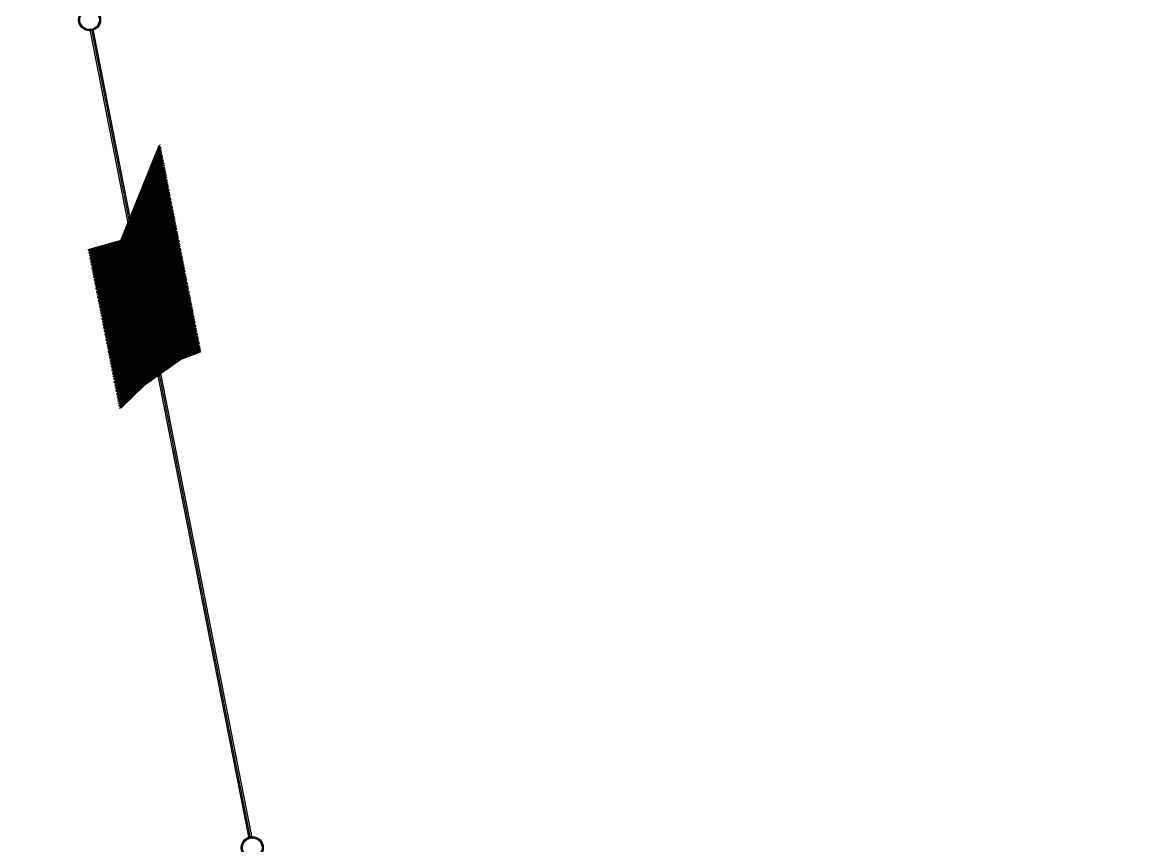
# Model space of a CAD drawing. Extents: x 2799052 to 2815686, y 1319509 to 1336143.
# Drawn here: x 2807598.7 to 2807827, y 1327527.4 to 1327694.9 of the extents above; entities that cross this region are included whole.
import ezdxf

# ---------------------------------------------------------------- set-up
doc = ezdxf.new("R2010")
doc.units = 0
doc.header["$LTSCALE"] = 0.5
doc.header["$MEASUREMENT"] = 0
doc.linetypes.add('HIDDEN', pattern=[0.375, 0.25, -0.125])
for name, color, linetype, lineweight in [('C-Demo-Saww-Cutt', 4, 'HIDDEN', 70), ('C-Road-Asph-Hach', 110, 'Continuous', 30), ('C-SSWR', 1, 'Continuous', 25), ('C-Sswr-Pipe', 125, 'Continuous', 25)]:
    doc.layers.add(name, color=color, linetype=linetype, lineweight=lineweight)
doc.layers.add('C-Road-Asph-Hach-Bdry', color=64, linetype='Continuous', lineweight=25, plot=False)

msp = doc.modelspace()

# ---------------------------------------------------------------- linework, layer by layer
at = {"layer": 'C-Demo-Saww-Cutt'}
for p, q in [((2807634.83, 1327627.82), (2807626.56, 1327669.88)), ((2807618.72, 1327616.43), (2807612.37, 1327648.76))]:
    msp.add_line(p, q, dxfattribs=at)
at = {"layer": 'C-Road-Asph-Hach', "linetype": 'Continuous'}
for p, q in [((2807625.14, 1327666.38), (2807626.9, 1327668.14)), ((2807625.2, 1327666.53), (2807626.89, 1327668.22)), ((2807625.27, 1327666.68), (2807626.87, 1327668.29)), ((2807625.33, 1327666.83), (2807626.86, 1327668.36)), ((2807625.39, 1327666.98), (2807626.84, 1327668.44)), ((2807625.45, 1327667.13), (2807626.83, 1327668.51)), ((2807625.51, 1327667.28), (2807626.82, 1327668.59)), ((2807625.57, 1327667.43), (2807626.8, 1327668.66)), ((2807625.63, 1327667.58), (2807626.79, 1327668.73)), ((2807625.69, 1327667.72), (2807626.77, 1327668.81)), ((2807625.75, 1327667.87), (2807626.76, 1327668.88)), ((2807625.81, 1327668.02), (2807626.74, 1327668.96)), ((2807625.87, 1327668.17), (2807626.73, 1327669.03)), ((2807625.93, 1327668.32), (2807626.71, 1327669.1)), ((2807625.99, 1327668.47), (2807626.7, 1327669.18)), ((2807626.05, 1327668.62), (2807626.69, 1327669.25)), ((2807626.11, 1327668.77), (2807626.67, 1327669.32)), ((2807626.17, 1327668.92), (2807626.66, 1327669.4)), ((2807626.23, 1327669.06), (2807626.64, 1327669.47)), ((2807626.29, 1327669.21), (2807626.63, 1327669.55)), ((2807626.35, 1327669.36), (2807626.61, 1327669.62)), ((2807626.41, 1327669.51), (2807626.6, 1327669.69)), ((2807626.47, 1327669.66), (2807626.58, 1327669.77)), ((2807626.54, 1327669.81), (2807626.57, 1327669.84)), ((2807626.54, 1327669.81), (2807626.54, 1327669.81)), ((2807623.27, 1327661.77), (2807627.35, 1327665.85)), ((2807623.33, 1327661.92), (2807627.34, 1327665.93)), ((2807623.39, 1327662.07), (2807627.32, 1327666)), ((2807623.45, 1327662.22), (2807627.31, 1327666.07)), ((2807623.51, 1327662.37), (2807627.29, 1327666.15)), ((2807623.57, 1327662.51), (2807627.28, 1327666.22)), ((2807623.63, 1327662.66), (2807627.27, 1327666.3)), ((2807623.69, 1327662.81), (2807627.25, 1327666.37)), ((2807623.75, 1327662.96), (2807627.24, 1327666.44)), ((2807623.81, 1327663.11), (2807627.22, 1327666.52)), ((2807623.87, 1327663.26), (2807627.21, 1327666.59)), ((2807623.93, 1327663.41), (2807627.19, 1327666.67)), ((2807624, 1327663.56), (2807627.18, 1327666.74)), ((2807624.06, 1327663.7), (2807627.16, 1327666.81)), ((2807624.12, 1327663.85), (2807627.15, 1327666.89)), ((2807624.18, 1327664), (2807627.14, 1327666.96)), ((2807624.24, 1327664.15), (2807627.12, 1327667.03)), ((2807624.3, 1327664.3), (2807627.11, 1327667.11)), ((2807624.36, 1327664.45), (2807627.09, 1327667.18)), ((2807624.42, 1327664.6), (2807627.08, 1327667.26)), ((2807624.48, 1327664.75), (2807627.06, 1327667.33)), ((2807624.54, 1327664.9), (2807627.05, 1327667.4)), ((2807624.6, 1327665.04), (2807627.03, 1327667.48)), ((2807624.66, 1327665.19), (2807627.02, 1327667.55)), ((2807624.72, 1327665.34), (2807627, 1327667.63)), ((2807624.78, 1327665.49), (2807626.99, 1327667.7)), ((2807624.84, 1327665.64), (2807626.98, 1327667.77)), ((2807624.9, 1327665.79), (2807626.96, 1327667.85)), ((2807624.96, 1327665.94), (2807626.95, 1327667.92)), ((2807625.02, 1327666.09), (2807626.93, 1327668)), ((2807625.08, 1327666.24), (2807626.92, 1327668.07)), ((2807621.39, 1327657.15), (2807627.8, 1327663.56)), ((2807621.46, 1327657.3), (2807627.79, 1327663.64)), ((2807621.52, 1327657.45), (2807627.77, 1327663.71)), ((2807621.58, 1327657.6), (2807627.76, 1327663.78)), ((2807621.64, 1327657.75), (2807627.74, 1327663.86)), ((2807621.7, 1327657.9), (2807627.73, 1327663.93)), ((2807621.76, 1327658.05), (2807627.72, 1327664.01)), ((2807621.82, 1327658.2), (2807627.7, 1327664.08)), ((2807621.88, 1327658.35), (2807627.69, 1327664.15)), ((2807621.94, 1327658.49), (2807627.67, 1327664.23)), ((2807622, 1327658.64), (2807627.66, 1327664.3)), ((2807622.06, 1327658.79), (2807627.64, 1327664.38)), ((2807622.12, 1327658.94), (2807627.63, 1327664.45)), ((2807622.18, 1327659.09), (2807627.61, 1327664.52)), ((2807622.24, 1327659.24), (2807627.6, 1327664.6)), ((2807622.3, 1327659.39), (2807627.59, 1327664.67)), ((2807622.36, 1327659.54), (2807627.57, 1327664.74)), ((2807622.42, 1327659.69), (2807627.56, 1327664.82)), ((2807622.48, 1327659.83), (2807627.54, 1327664.89)), ((2807622.54, 1327659.98), (2807627.53, 1327664.97)), ((2807622.6, 1327660.13), (2807627.51, 1327665.04)), ((2807622.66, 1327660.28), (2807627.5, 1327665.11)), ((2807622.73, 1327660.43), (2807627.48, 1327665.19)), ((2807622.79, 1327660.58), (2807627.47, 1327665.26)), ((2807622.85, 1327660.73), (2807627.45, 1327665.34)), ((2807622.91, 1327660.88), (2807627.44, 1327665.41)), ((2807622.97, 1327661.03), (2807627.43, 1327665.48)), ((2807623.03, 1327661.17), (2807627.41, 1327665.56)), ((2807623.09, 1327661.32), (2807627.4, 1327665.63)), ((2807623.15, 1327661.47), (2807627.38, 1327665.71)), ((2807623.21, 1327661.62), (2807627.37, 1327665.78)), ((2807619.52, 1327652.54), (2807628.25, 1327661.27)), ((2807619.58, 1327652.69), (2807628.24, 1327661.35)), ((2807619.64, 1327652.84), (2807628.22, 1327661.42)), ((2807619.7, 1327652.99), (2807628.21, 1327661.49)), ((2807619.76, 1327653.14), (2807628.19, 1327661.57)), ((2807619.82, 1327653.28), (2807628.18, 1327661.64)), ((2807619.88, 1327653.43), (2807628.17, 1327661.72)), ((2807619.94, 1327653.58), (2807628.15, 1327661.79)), ((2807620, 1327653.73), (2807628.14, 1327661.86)), ((2807620.06, 1327653.88), (2807628.12, 1327661.94)), ((2807620.12, 1327654.03), (2807628.11, 1327662.01)), ((2807620.19, 1327654.18), (2807628.09, 1327662.09)), ((2807620.25, 1327654.33), (2807628.08, 1327662.16)), ((2807620.31, 1327654.48), (2807628.06, 1327662.23)), ((2807620.37, 1327654.62), (2807628.05, 1327662.31)), ((2807620.43, 1327654.77), (2807628.04, 1327662.38)), ((2807620.49, 1327654.92), (2807628.02, 1327662.45)), ((2807620.55, 1327655.07), (2807628.01, 1327662.53)), ((2807620.61, 1327655.22), (2807627.99, 1327662.6)), ((2807620.67, 1327655.37), (2807627.98, 1327662.68)), ((2807620.73, 1327655.52), (2807627.96, 1327662.75)), ((2807620.79, 1327655.67), (2807627.95, 1327662.82)), ((2807620.85, 1327655.82), (2807627.93, 1327662.9)), ((2807620.91, 1327655.96), (2807627.92, 1327662.97)), ((2807620.97, 1327656.11), (2807627.9, 1327663.05)), ((2807621.03, 1327656.26), (2807627.89, 1327663.12)), ((2807621.09, 1327656.41), (2807627.88, 1327663.19)), ((2807621.15, 1327656.56), (2807627.86, 1327663.27)), ((2807621.21, 1327656.71), (2807627.85, 1327663.34)), ((2807621.27, 1327656.86), (2807627.83, 1327663.42)), ((2807621.33, 1327657.01), (2807627.82, 1327663.49)), ((2807613.12, 1327644.91), (2807628.46, 1327660.24)), ((2807613.14, 1327644.83), (2807628.47, 1327660.16)), ((2807613.15, 1327644.76), (2807628.49, 1327660.09)), ((2807613.17, 1327644.69), (2807628.5, 1327660.02)), ((2807613.18, 1327644.61), (2807628.51, 1327659.94)), ((2807613.2, 1327644.54), (2807628.53, 1327659.87)), ((2807613.21, 1327644.46), (2807628.54, 1327659.8)), ((2807613.23, 1327644.39), (2807628.56, 1327659.72)), ((2807613.24, 1327644.32), (2807628.57, 1327659.65)), ((2807613.26, 1327644.24), (2807628.59, 1327659.57)), ((2807613.27, 1327644.17), (2807628.6, 1327659.5)), ((2807613.28, 1327644.09), (2807628.62, 1327659.43)), ((2807613.3, 1327644.02), (2807628.63, 1327659.35)), ((2807613.31, 1327643.95), (2807628.64, 1327659.28)), ((2807613.33, 1327643.87), (2807628.66, 1327659.2)), ((2807613.34, 1327643.8), (2807628.67, 1327659.13)), ((2807613.36, 1327643.73), (2807628.69, 1327659.06)), ((2807613.37, 1327643.65), (2807628.7, 1327658.98)), ((2807618.73, 1327650.6), (2807628.44, 1327660.31)), ((2807618.79, 1327650.75), (2807628.43, 1327660.39)), ((2807618.85, 1327650.9), (2807628.41, 1327660.46)), ((2807618.92, 1327651.05), (2807628.4, 1327660.53)), ((2807618.98, 1327651.2), (2807628.38, 1327660.61)), ((2807619.04, 1327651.35), (2807628.37, 1327660.68)), ((2807619.1, 1327651.5), (2807628.35, 1327660.76)), ((2807619.16, 1327651.65), (2807628.34, 1327660.83)), ((2807619.22, 1327651.8), (2807628.33, 1327660.9)), ((2807619.28, 1327651.94), (2807628.31, 1327660.98)), ((2807619.34, 1327652.09), (2807628.3, 1327661.05)), ((2807619.4, 1327652.24), (2807628.28, 1327661.13)), ((2807619.46, 1327652.39), (2807628.27, 1327661.2)), ((2807622.66, 1327660.28), (2807622.66, 1327660.28)), ((2807613.39, 1327643.58), (2807628.72, 1327658.91)), ((2807613.4, 1327643.5), (2807628.73, 1327658.84)), ((2807613.42, 1327643.43), (2807628.75, 1327658.76)), ((2807613.43, 1327643.36), (2807628.76, 1327658.69)), ((2807613.44, 1327643.28), (2807628.78, 1327658.61)), ((2807613.46, 1327643.21), (2807628.79, 1327658.54)), ((2807613.47, 1327643.13), (2807628.8, 1327658.47)), ((2807613.49, 1327643.06), (2807628.82, 1327658.39)), ((2807613.5, 1327642.99), (2807628.83, 1327658.32)), ((2807613.52, 1327642.91), (2807628.85, 1327658.24)), ((2807613.53, 1327642.84), (2807628.86, 1327658.17)), ((2807613.55, 1327642.77), (2807628.88, 1327658.1)), ((2807613.56, 1327642.69), (2807628.89, 1327658.02)), ((2807613.57, 1327642.62), (2807628.91, 1327657.95)), ((2807613.59, 1327642.54), (2807628.92, 1327657.87)), ((2807613.6, 1327642.47), (2807628.94, 1327657.8)), ((2807613.62, 1327642.4), (2807628.95, 1327657.73)), ((2807613.63, 1327642.32), (2807628.96, 1327657.65)), ((2807613.65, 1327642.25), (2807628.98, 1327657.58)), ((2807613.66, 1327642.17), (2807628.99, 1327657.51)), ((2807613.68, 1327642.1), (2807629.01, 1327657.43)), ((2807613.69, 1327642.03), (2807629.02, 1327657.36)), ((2807613.71, 1327641.95), (2807629.04, 1327657.28)), ((2807613.72, 1327641.88), (2807629.05, 1327657.21)), ((2807613.73, 1327641.8), (2807629.07, 1327657.14)), ((2807613.75, 1327641.73), (2807629.08, 1327657.06)), ((2807613.76, 1327641.66), (2807629.09, 1327656.99)), ((2807613.78, 1327641.58), (2807629.11, 1327656.91)), ((2807613.79, 1327641.51), (2807629.12, 1327656.84)), ((2807613.81, 1327641.44), (2807629.14, 1327656.77)), ((2807613.82, 1327641.36), (2807629.15, 1327656.69)), ((2807613.84, 1327641.29), (2807629.17, 1327656.62)), ((2807613.85, 1327641.21), (2807629.18, 1327656.55)), ((2807613.87, 1327641.14), (2807629.2, 1327656.47)), ((2807613.88, 1327641.07), (2807629.21, 1327656.4)), ((2807613.89, 1327640.99), (2807629.23, 1327656.32)), ((2807613.91, 1327640.92), (2807629.24, 1327656.25)), ((2807613.92, 1327640.84), (2807629.25, 1327656.18)), ((2807613.94, 1327640.77), (2807629.27, 1327656.1)), ((2807613.95, 1327640.7), (2807629.28, 1327656.03)), ((2807613.97, 1327640.62), (2807629.3, 1327655.95)), ((2807613.98, 1327640.55), (2807629.31, 1327655.88)), ((2807614, 1327640.48), (2807629.33, 1327655.81)), ((2807614.01, 1327640.4), (2807629.34, 1327655.73)), ((2807614.02, 1327640.33), (2807629.36, 1327655.66)), ((2807614.04, 1327640.25), (2807629.37, 1327655.58)), ((2807614.05, 1327640.18), (2807629.39, 1327655.51)), ((2807614.07, 1327640.11), (2807629.4, 1327655.44)), ((2807614.08, 1327640.03), (2807629.41, 1327655.36)), ((2807614.1, 1327639.96), (2807629.43, 1327655.29)), ((2807614.11, 1327639.88), (2807629.44, 1327655.22)), ((2807614.13, 1327639.81), (2807629.46, 1327655.14)), ((2807614.14, 1327639.74), (2807629.47, 1327655.07)), ((2807614.16, 1327639.66), (2807629.49, 1327654.99)), ((2807614.17, 1327639.59), (2807629.5, 1327654.92)), ((2807614.18, 1327639.51), (2807629.52, 1327654.85)), ((2807614.2, 1327639.44), (2807629.53, 1327654.77)), ((2807614.21, 1327639.37), (2807629.54, 1327654.7)), ((2807614.23, 1327639.29), (2807629.56, 1327654.62)), ((2807614.24, 1327639.22), (2807629.57, 1327654.55)), ((2807614.26, 1327639.15), (2807629.59, 1327654.48)), ((2807614.27, 1327639.07), (2807629.6, 1327654.4)), ((2807614.29, 1327639), (2807629.62, 1327654.33)), ((2807614.3, 1327638.92), (2807629.63, 1327654.26)), ((2807614.32, 1327638.85), (2807629.65, 1327654.18)), ((2807614.33, 1327638.78), (2807629.66, 1327654.11)), ((2807614.34, 1327638.7), (2807629.68, 1327654.03)), ((2807614.36, 1327638.63), (2807629.69, 1327653.96)), ((2807614.37, 1327638.55), (2807629.7, 1327653.89)), ((2807614.39, 1327638.48), (2807629.72, 1327653.81)), ((2807614.4, 1327638.41), (2807629.73, 1327653.74)), ((2807614.42, 1327638.33), (2807629.75, 1327653.66)), ((2807614.43, 1327638.26), (2807629.76, 1327653.59)), ((2807614.45, 1327638.19), (2807629.78, 1327653.52)), ((2807614.46, 1327638.11), (2807629.79, 1327653.44)), ((2807614.47, 1327638.04), (2807629.81, 1327653.37)), ((2807614.49, 1327637.96), (2807629.82, 1327653.29)), ((2807614.5, 1327637.89), (2807629.84, 1327653.22)), ((2807614.52, 1327637.82), (2807629.85, 1327653.15)), ((2807614.53, 1327637.74), (2807629.86, 1327653.07)), ((2807614.55, 1327637.67), (2807629.88, 1327653)), ((2807614.56, 1327637.59), (2807629.89, 1327652.93)), ((2807614.58, 1327637.52), (2807629.91, 1327652.85)), ((2807614.59, 1327637.45), (2807629.92, 1327652.78)), ((2807614.61, 1327637.37), (2807629.94, 1327652.7)), ((2807614.62, 1327637.3), (2807629.95, 1327652.63)), ((2807614.63, 1327637.22), (2807629.97, 1327652.56)), ((2807614.65, 1327637.15), (2807629.98, 1327652.48)), ((2807614.66, 1327637.08), (2807630, 1327652.41)), ((2807614.68, 1327637), (2807630.01, 1327652.33)), ((2807614.69, 1327636.93), (2807630.02, 1327652.26)), ((2807614.71, 1327636.86), (2807630.04, 1327652.19)), ((2807612.82, 1327646.46), (2807616.22, 1327649.86)), ((2807612.83, 1327646.38), (2807616.34, 1327649.9)), ((2807612.85, 1327646.31), (2807616.47, 1327649.93)), ((2807612.86, 1327646.24), (2807616.59, 1327649.97)), ((2807612.88, 1327646.16), (2807616.72, 1327650)), ((2807612.89, 1327646.09), (2807616.84, 1327650.04)), ((2807612.91, 1327646.02), (2807616.96, 1327650.07)), ((2807612.92, 1327645.94), (2807617.09, 1327650.11)), ((2807612.94, 1327645.87), (2807617.21, 1327650.14)), ((2807612.95, 1327645.79), (2807617.33, 1327650.18)), ((2807612.97, 1327645.72), (2807617.46, 1327650.21)), ((2807612.98, 1327645.65), (2807617.58, 1327650.25)), ((2807612.99, 1327645.57), (2807617.7, 1327650.28)), ((2807613.01, 1327645.5), (2807617.83, 1327650.32)), ((2807613.02, 1327645.42), (2807617.95, 1327650.35)), ((2807613.04, 1327645.35), (2807618.08, 1327650.39)), ((2807613.05, 1327645.28), (2807618.2, 1327650.42)), ((2807613.07, 1327645.2), (2807618.32, 1327650.46)), ((2807613.08, 1327645.13), (2807618.45, 1327650.49)), ((2807613.1, 1327645.06), (2807618.57, 1327650.53)), ((2807613.11, 1327644.98), (2807618.69, 1327650.56)), ((2807614.72, 1327636.78), (2807630.05, 1327652.11)), ((2807614.74, 1327636.71), (2807630.07, 1327652.04)), ((2807614.75, 1327636.63), (2807630.08, 1327651.97)), ((2807614.77, 1327636.56), (2807630.1, 1327651.89)), ((2807614.78, 1327636.49), (2807630.11, 1327651.82)), ((2807614.79, 1327636.41), (2807630.13, 1327651.74)), ((2807614.81, 1327636.34), (2807630.14, 1327651.67)), ((2807614.82, 1327636.26), (2807630.15, 1327651.6)), ((2807614.84, 1327636.19), (2807630.17, 1327651.52)), ((2807614.85, 1327636.12), (2807630.18, 1327651.45)), ((2807614.87, 1327636.04), (2807630.2, 1327651.37)), ((2807614.88, 1327635.97), (2807630.21, 1327651.3)), ((2807614.9, 1327635.9), (2807630.23, 1327651.23)), ((2807614.91, 1327635.82), (2807630.24, 1327651.15)), ((2807614.92, 1327635.75), (2807630.26, 1327651.08)), ((2807614.94, 1327635.67), (2807630.27, 1327651)), ((2807614.95, 1327635.6), (2807630.29, 1327650.93)), ((2807614.97, 1327635.53), (2807630.3, 1327650.86)), ((2807614.98, 1327635.45), (2807630.31, 1327650.78)), ((2807615, 1327635.38), (2807630.33, 1327650.71)), ((2807615.01, 1327635.3), (2807630.34, 1327650.64)), ((2807615.03, 1327635.23), (2807630.36, 1327650.56)), ((2807615.04, 1327635.16), (2807630.37, 1327650.49)), ((2807615.06, 1327635.08), (2807630.39, 1327650.41)), ((2807615.07, 1327635.01), (2807630.4, 1327650.34)), ((2807615.08, 1327634.93), (2807630.42, 1327650.27)), ((2807615.1, 1327634.86), (2807630.43, 1327650.19)), ((2807615.11, 1327634.79), (2807630.45, 1327650.12)), ((2807615.13, 1327634.71), (2807630.46, 1327650.04)), ((2807615.14, 1327634.64), (2807630.47, 1327649.97)), ((2807615.16, 1327634.57), (2807630.49, 1327649.9)), ((2807612.37, 1327648.75), (2807612.39, 1327648.77)), ((2807612.38, 1327648.67), (2807612.51, 1327648.8)), ((2807612.4, 1327648.6), (2807612.64, 1327648.84)), ((2807612.41, 1327648.53), (2807612.76, 1327648.87)), ((2807612.43, 1327648.45), (2807612.88, 1327648.91)), ((2807612.44, 1327648.38), (2807613.01, 1327648.94)), ((2807612.46, 1327648.31), (2807613.13, 1327648.98)), ((2807612.47, 1327648.23), (2807613.25, 1327649.01)), ((2807612.49, 1327648.16), (2807613.38, 1327649.05)), ((2807612.5, 1327648.08), (2807613.5, 1327649.08)), ((2807612.52, 1327648.01), (2807613.63, 1327649.12)), ((2807612.53, 1327647.94), (2807613.75, 1327649.16)), ((2807612.54, 1327647.86), (2807613.87, 1327649.19)), ((2807612.56, 1327647.79), (2807614, 1327649.23)), ((2807612.57, 1327647.71), (2807614.12, 1327649.26)), ((2807612.59, 1327647.64), (2807614.24, 1327649.3)), ((2807612.6, 1327647.57), (2807614.37, 1327649.33)), ((2807612.62, 1327647.49), (2807614.49, 1327649.37)), ((2807612.63, 1327647.42), (2807614.61, 1327649.4)), ((2807612.65, 1327647.35), (2807614.74, 1327649.44)), ((2807612.66, 1327647.27), (2807614.86, 1327649.47)), ((2807612.67, 1327647.2), (2807614.99, 1327649.51)), ((2807612.69, 1327647.12), (2807615.11, 1327649.54)), ((2807612.7, 1327647.05), (2807615.23, 1327649.58)), ((2807612.72, 1327646.98), (2807615.36, 1327649.61)), ((2807612.73, 1327646.9), (2807615.48, 1327649.65)), ((2807612.75, 1327646.83), (2807615.6, 1327649.68)), ((2807612.76, 1327646.75), (2807615.73, 1327649.72)), ((2807612.78, 1327646.68), (2807615.85, 1327649.75)), ((2807612.79, 1327646.61), (2807615.97, 1327649.79)), ((2807612.81, 1327646.53), (2807616.1, 1327649.82)), ((2807615.17, 1327634.49), (2807630.5, 1327649.82)), ((2807615.19, 1327634.42), (2807630.52, 1327649.75)), ((2807615.2, 1327634.34), (2807630.53, 1327649.68)), ((2807615.22, 1327634.27), (2807630.55, 1327649.6)), ((2807615.23, 1327634.2), (2807630.56, 1327649.53)), ((2807615.24, 1327634.12), (2807630.58, 1327649.45)), ((2807615.26, 1327634.05), (2807630.59, 1327649.38)), ((2807615.27, 1327633.97), (2807630.6, 1327649.31)), ((2807615.29, 1327633.9), (2807630.62, 1327649.23)), ((2807615.3, 1327633.83), (2807630.63, 1327649.16)), ((2807615.32, 1327633.75), (2807630.65, 1327649.08)), ((2807615.33, 1327633.68), (2807630.66, 1327649.01)), ((2807615.35, 1327633.61), (2807630.68, 1327648.94)), ((2807615.36, 1327633.53), (2807630.69, 1327648.86)), ((2807615.37, 1327633.46), (2807630.71, 1327648.79)), ((2807615.39, 1327633.38), (2807630.72, 1327648.71)), ((2807615.4, 1327633.31), (2807630.74, 1327648.64)), ((2807615.42, 1327633.24), (2807630.75, 1327648.57)), ((2807615.43, 1327633.16), (2807630.76, 1327648.49)), ((2807615.45, 1327633.09), (2807630.78, 1327648.42)), ((2807615.46, 1327633.01), (2807630.79, 1327648.35)), ((2807615.48, 1327632.94), (2807630.81, 1327648.27)), ((2807615.49, 1327632.87), (2807630.82, 1327648.2)), ((2807615.51, 1327632.79), (2807630.84, 1327648.12)), ((2807615.52, 1327632.72), (2807630.85, 1327648.05)), ((2807615.53, 1327632.64), (2807630.87, 1327647.98)), ((2807615.55, 1327632.57), (2807630.88, 1327647.9)), ((2807615.56, 1327632.5), (2807630.9, 1327647.83)), ((2807615.58, 1327632.42), (2807630.91, 1327647.75)), ((2807615.59, 1327632.35), (2807630.92, 1327647.68)), ((2807615.61, 1327632.28), (2807630.94, 1327647.61)), ((2807615.62, 1327632.2), (2807630.95, 1327647.53)), ((2807615.64, 1327632.13), (2807630.97, 1327647.46)), ((2807615.65, 1327632.05), (2807630.98, 1327647.39)), ((2807615.67, 1327631.98), (2807631, 1327647.31)), ((2807615.68, 1327631.91), (2807631.01, 1327647.24)), ((2807615.69, 1327631.83), (2807631.03, 1327647.16)), ((2807615.71, 1327631.76), (2807631.04, 1327647.09)), ((2807615.72, 1327631.68), (2807631.05, 1327647.02)), ((2807615.74, 1327631.61), (2807631.07, 1327646.94)), ((2807615.75, 1327631.54), (2807631.08, 1327646.87)), ((2807615.77, 1327631.46), (2807631.1, 1327646.79)), ((2807615.78, 1327631.39), (2807631.11, 1327646.72)), ((2807615.8, 1327631.32), (2807631.13, 1327646.65)), ((2807615.81, 1327631.24), (2807631.14, 1327646.57)), ((2807615.82, 1327631.17), (2807631.16, 1327646.5)), ((2807615.84, 1327631.09), (2807631.17, 1327646.42)), ((2807615.85, 1327631.02), (2807631.19, 1327646.35)), ((2807615.87, 1327630.95), (2807631.2, 1327646.28)), ((2807615.88, 1327630.87), (2807631.21, 1327646.2)), ((2807615.9, 1327630.8), (2807631.23, 1327646.13)), ((2807615.91, 1327630.72), (2807631.24, 1327646.06)), ((2807615.93, 1327630.65), (2807631.26, 1327645.98)), ((2807615.94, 1327630.58), (2807631.27, 1327645.91)), ((2807615.96, 1327630.5), (2807631.29, 1327645.83)), ((2807615.97, 1327630.43), (2807631.3, 1327645.76)), ((2807615.98, 1327630.35), (2807631.32, 1327645.69)), ((2807616, 1327630.28), (2807631.33, 1327645.61)), ((2807616.01, 1327630.21), (2807631.35, 1327645.54)), ((2807616.03, 1327630.13), (2807631.36, 1327645.46)), ((2807616.04, 1327630.06), (2807631.37, 1327645.39)), ((2807616.06, 1327629.99), (2807631.39, 1327645.32)), ((2807613.1, 1327645.06), (2807613.1, 1327645.06)), ((2807613.27, 1327644.17), (2807613.27, 1327644.17)), ((2807616.07, 1327629.91), (2807631.4, 1327645.24)), ((2807616.09, 1327629.84), (2807631.42, 1327645.17)), ((2807616.1, 1327629.76), (2807631.43, 1327645.1)), ((2807616.12, 1327629.69), (2807631.45, 1327645.02)), ((2807616.13, 1327629.62), (2807631.46, 1327644.95)), ((2807616.14, 1327629.54), (2807631.48, 1327644.87)), ((2807616.16, 1327629.47), (2807631.49, 1327644.8)), ((2807616.17, 1327629.39), (2807631.5, 1327644.73)), ((2807616.19, 1327629.32), (2807631.52, 1327644.65)), ((2807616.2, 1327629.25), (2807631.53, 1327644.58)), ((2807616.22, 1327629.17), (2807631.55, 1327644.5)), ((2807616.23, 1327629.1), (2807631.56, 1327644.43)), ((2807616.25, 1327629.02), (2807631.58, 1327644.36)), ((2807616.26, 1327628.95), (2807631.59, 1327644.28)), ((2807616.27, 1327628.88), (2807631.61, 1327644.21)), ((2807616.29, 1327628.8), (2807631.62, 1327644.13)), ((2807616.3, 1327628.73), (2807631.64, 1327644.06)), ((2807616.32, 1327628.66), (2807631.65, 1327643.99)), ((2807616.33, 1327628.58), (2807631.66, 1327643.91)), ((2807616.35, 1327628.51), (2807631.68, 1327643.84)), ((2807616.36, 1327628.43), (2807631.69, 1327643.77)), ((2807616.38, 1327628.36), (2807631.71, 1327643.69)), ((2807616.39, 1327628.29), (2807631.72, 1327643.62)), ((2807616.41, 1327628.21), (2807631.74, 1327643.54)), ((2807616.42, 1327628.14), (2807631.75, 1327643.47)), ((2807616.43, 1327628.06), (2807631.77, 1327643.4)), ((2807616.45, 1327627.99), (2807631.78, 1327643.32)), ((2807616.46, 1327627.92), (2807631.8, 1327643.25)), ((2807616.48, 1327627.84), (2807631.81, 1327643.17)), ((2807616.49, 1327627.77), (2807631.82, 1327643.1)), ((2807616.51, 1327627.7), (2807631.84, 1327643.03)), ((2807616.52, 1327627.62), (2807631.85, 1327642.95)), ((2807616.54, 1327627.55), (2807631.87, 1327642.88)), ((2807616.55, 1327627.47), (2807631.88, 1327642.81)), ((2807616.57, 1327627.4), (2807631.9, 1327642.73)), ((2807616.58, 1327627.33), (2807631.91, 1327642.66)), ((2807616.59, 1327627.25), (2807631.93, 1327642.58)), ((2807616.61, 1327627.18), (2807631.94, 1327642.51)), ((2807616.62, 1327627.1), (2807631.95, 1327642.44)), ((2807616.64, 1327627.03), (2807631.97, 1327642.36)), ((2807616.65, 1327626.96), (2807631.98, 1327642.29)), ((2807616.67, 1327626.88), (2807632, 1327642.21)), ((2807616.68, 1327626.81), (2807632.01, 1327642.14)), ((2807616.7, 1327626.73), (2807632.03, 1327642.07)), ((2807616.71, 1327626.66), (2807632.04, 1327641.99)), ((2807616.72, 1327626.59), (2807632.06, 1327641.92)), ((2807616.74, 1327626.51), (2807632.07, 1327641.84)), ((2807616.75, 1327626.44), (2807632.09, 1327641.77)), ((2807616.77, 1327626.37), (2807632.1, 1327641.7)), ((2807616.78, 1327626.29), (2807632.11, 1327641.62)), ((2807616.8, 1327626.22), (2807632.13, 1327641.55)), ((2807616.81, 1327626.14), (2807632.14, 1327641.48)), ((2807616.83, 1327626.07), (2807632.16, 1327641.4)), ((2807616.84, 1327626), (2807632.17, 1327641.33)), ((2807616.86, 1327625.92), (2807632.19, 1327641.25)), ((2807616.87, 1327625.85), (2807632.2, 1327641.18)), ((2807616.88, 1327625.77), (2807632.22, 1327641.11)), ((2807616.9, 1327625.7), (2807632.23, 1327641.03)), ((2807616.91, 1327625.63), (2807632.25, 1327640.96)), ((2807616.93, 1327625.55), (2807632.26, 1327640.88)), ((2807616.94, 1327625.48), (2807632.27, 1327640.81)), ((2807616.96, 1327625.41), (2807632.29, 1327640.74)), ((2807614.2, 1327639.44), (2807614.2, 1327639.44)), ((2807616.97, 1327625.33), (2807632.3, 1327640.66)), ((2807616.99, 1327625.26), (2807632.32, 1327640.59)), ((2807617, 1327625.18), (2807632.33, 1327640.52)), ((2807617.02, 1327625.11), (2807632.35, 1327640.44)), ((2807617.03, 1327625.04), (2807632.36, 1327640.37)), ((2807617.04, 1327624.96), (2807632.38, 1327640.29)), ((2807617.06, 1327624.89), (2807632.39, 1327640.22)), ((2807617.07, 1327624.81), (2807632.4, 1327640.15)), ((2807617.09, 1327624.74), (2807632.42, 1327640.07)), ((2807617.1, 1327624.67), (2807632.43, 1327640)), ((2807617.12, 1327624.59), (2807632.45, 1327639.92)), ((2807617.13, 1327624.52), (2807632.46, 1327639.85)), ((2807617.15, 1327624.44), (2807632.48, 1327639.78)), ((2807617.16, 1327624.37), (2807632.49, 1327639.7)), ((2807617.18, 1327624.3), (2807632.51, 1327639.63)), ((2807617.19, 1327624.22), (2807632.52, 1327639.55)), ((2807617.2, 1327624.15), (2807632.54, 1327639.48)), ((2807617.22, 1327624.08), (2807632.55, 1327639.41)), ((2807617.23, 1327624), (2807632.56, 1327639.33)), ((2807617.25, 1327623.93), (2807632.58, 1327639.26)), ((2807617.26, 1327623.85), (2807632.59, 1327639.19)), ((2807617.28, 1327623.78), (2807632.61, 1327639.11)), ((2807617.29, 1327623.71), (2807632.62, 1327639.04)), ((2807617.31, 1327623.63), (2807632.64, 1327638.96)), ((2807617.32, 1327623.56), (2807632.65, 1327638.89)), ((2807617.33, 1327623.48), (2807632.67, 1327638.82)), ((2807617.35, 1327623.41), (2807632.68, 1327638.74)), ((2807617.36, 1327623.34), (2807632.7, 1327638.67)), ((2807617.38, 1327623.26), (2807632.71, 1327638.59)), ((2807617.39, 1327623.19), (2807632.72, 1327638.52)), ((2807617.41, 1327623.12), (2807632.74, 1327638.45)), ((2807617.42, 1327623.04), (2807632.75, 1327638.37)), ((2807617.44, 1327622.97), (2807632.77, 1327638.3)), ((2807617.45, 1327622.89), (2807632.78, 1327638.23)), ((2807617.47, 1327622.82), (2807632.8, 1327638.15)), ((2807617.48, 1327622.75), (2807632.81, 1327638.08)), ((2807617.49, 1327622.67), (2807632.83, 1327638)), ((2807617.51, 1327622.6), (2807632.84, 1327637.93)), ((2807617.52, 1327622.52), (2807632.85, 1327637.86)), ((2807617.54, 1327622.45), (2807632.87, 1327637.78)), ((2807617.55, 1327622.38), (2807632.88, 1327637.71)), ((2807617.57, 1327622.3), (2807632.9, 1327637.63)), ((2807617.58, 1327622.23), (2807632.91, 1327637.56)), ((2807617.6, 1327622.15), (2807632.93, 1327637.49)), ((2807617.61, 1327622.08), (2807632.94, 1327637.41)), ((2807617.63, 1327622.01), (2807632.96, 1327637.34)), ((2807617.64, 1327621.93), (2807632.97, 1327637.26)), ((2807617.65, 1327621.86), (2807632.99, 1327637.19)), ((2807617.67, 1327621.79), (2807633, 1327637.12)), ((2807617.68, 1327621.71), (2807633.01, 1327637.04)), ((2807617.7, 1327621.64), (2807633.03, 1327636.97)), ((2807617.71, 1327621.56), (2807633.04, 1327636.9)), ((2807617.73, 1327621.49), (2807633.06, 1327636.82)), ((2807617.74, 1327621.42), (2807633.07, 1327636.75)), ((2807617.76, 1327621.34), (2807633.09, 1327636.67)), ((2807617.77, 1327621.27), (2807633.1, 1327636.6)), ((2807617.78, 1327621.19), (2807633.12, 1327636.53)), ((2807617.8, 1327621.12), (2807633.13, 1327636.45)), ((2807617.81, 1327621.05), (2807633.15, 1327636.38)), ((2807617.83, 1327620.97), (2807633.16, 1327636.3)), ((2807617.84, 1327620.9), (2807633.17, 1327636.23)), ((2807617.86, 1327620.83), (2807633.19, 1327636.16)), ((2807615.13, 1327634.71), (2807615.13, 1327634.71)), ((2807617.87, 1327620.75), (2807633.2, 1327636.08)), ((2807617.89, 1327620.68), (2807633.22, 1327636.01)), ((2807617.9, 1327620.6), (2807633.23, 1327635.94)), ((2807617.92, 1327620.53), (2807633.25, 1327635.86)), ((2807617.93, 1327620.46), (2807633.26, 1327635.79)), ((2807617.94, 1327620.38), (2807633.28, 1327635.71)), ((2807617.96, 1327620.31), (2807633.29, 1327635.64)), ((2807617.97, 1327620.23), (2807633.3, 1327635.57)), ((2807617.99, 1327620.16), (2807633.32, 1327635.49)), ((2807618, 1327620.09), (2807633.33, 1327635.42)), ((2807618.02, 1327620.01), (2807633.35, 1327635.34)), ((2807618.03, 1327619.94), (2807633.36, 1327635.27)), ((2807618.05, 1327619.86), (2807633.38, 1327635.2)), ((2807618.06, 1327619.79), (2807633.39, 1327635.12)), ((2807618.08, 1327619.72), (2807633.41, 1327635.05)), ((2807618.09, 1327619.64), (2807633.42, 1327634.97)), ((2807618.1, 1327619.57), (2807633.44, 1327634.9)), ((2807618.12, 1327619.5), (2807633.45, 1327634.83)), ((2807618.13, 1327619.42), (2807633.46, 1327634.75)), ((2807618.15, 1327619.35), (2807633.48, 1327634.68)), ((2807618.16, 1327619.27), (2807633.49, 1327634.61)), ((2807618.18, 1327619.2), (2807633.51, 1327634.53)), ((2807618.19, 1327619.13), (2807633.52, 1327634.46)), ((2807618.21, 1327619.05), (2807633.54, 1327634.38)), ((2807618.22, 1327618.98), (2807633.55, 1327634.31)), ((2807618.23, 1327618.9), (2807633.57, 1327634.24)), ((2807618.25, 1327618.83), (2807633.58, 1327634.16)), ((2807618.26, 1327618.76), (2807633.6, 1327634.09)), ((2807618.28, 1327618.68), (2807633.61, 1327634.01)), ((2807618.29, 1327618.61), (2807633.62, 1327633.94)), ((2807618.31, 1327618.54), (2807633.64, 1327633.87)), ((2807618.32, 1327618.46), (2807633.65, 1327633.79)), ((2807618.34, 1327618.39), (2807633.67, 1327633.72)), ((2807618.35, 1327618.31), (2807633.68, 1327633.65)), ((2807618.37, 1327618.24), (2807633.7, 1327633.57)), ((2807618.38, 1327618.17), (2807633.71, 1327633.5)), ((2807618.39, 1327618.09), (2807633.73, 1327633.42)), ((2807618.41, 1327618.02), (2807633.74, 1327633.35)), ((2807618.42, 1327617.94), (2807633.75, 1327633.28)), ((2807618.44, 1327617.87), (2807633.77, 1327633.2)), ((2807618.45, 1327617.8), (2807633.78, 1327633.13)), ((2807618.47, 1327617.72), (2807633.8, 1327633.05)), ((2807618.48, 1327617.65), (2807633.81, 1327632.98)), ((2807618.5, 1327617.57), (2807633.83, 1327632.91)), ((2807618.51, 1327617.5), (2807633.84, 1327632.83)), ((2807618.53, 1327617.43), (2807633.86, 1327632.76)), ((2807618.54, 1327617.35), (2807633.87, 1327632.68)), ((2807618.55, 1327617.28), (2807633.89, 1327632.61)), ((2807618.57, 1327617.21), (2807633.9, 1327632.54)), ((2807618.58, 1327617.13), (2807633.91, 1327632.46)), ((2807618.6, 1327617.06), (2807633.93, 1327632.39)), ((2807618.61, 1327616.98), (2807633.94, 1327632.32)), ((2807618.63, 1327616.91), (2807633.96, 1327632.24)), ((2807618.64, 1327616.84), (2807633.97, 1327632.17)), ((2807618.66, 1327616.76), (2807633.99, 1327632.09)), ((2807618.67, 1327616.69), (2807634, 1327632.02)), ((2807618.68, 1327616.61), (2807634.02, 1327631.95)), ((2807618.7, 1327616.54), (2807634.03, 1327631.87)), ((2807618.71, 1327616.47), (2807634.05, 1327631.8)), ((2807620.12, 1327617.79), (2807634.06, 1327631.72)), ((2807622.72, 1327620.3), (2807634.07, 1327631.65)), ((2807623.68, 1327621.17), (2807634.09, 1327631.58)), ((2807616.06, 1327629.99), (2807616.06, 1327629.99)), ((2807623.98, 1327621.38), (2807634.1, 1327631.5)), ((2807624.28, 1327621.6), (2807634.12, 1327631.43)), ((2807624.59, 1327621.81), (2807634.13, 1327631.36)), ((2807624.89, 1327622.02), (2807634.15, 1327631.28)), ((2807625.19, 1327622.24), (2807634.16, 1327631.21)), ((2807625.5, 1327622.45), (2807634.18, 1327631.13)), ((2807625.8, 1327622.67), (2807634.19, 1327631.06)), ((2807626.1, 1327622.88), (2807634.2, 1327630.99)), ((2807626.4, 1327623.1), (2807634.22, 1327630.91)), ((2807626.71, 1327623.31), (2807634.23, 1327630.84)), ((2807627.01, 1327623.53), (2807634.25, 1327630.76)), ((2807627.31, 1327623.74), (2807634.26, 1327630.69)), ((2807627.62, 1327623.96), (2807634.28, 1327630.62)), ((2807627.92, 1327624.17), (2807634.29, 1327630.54)), ((2807628.22, 1327624.38), (2807634.31, 1327630.47)), ((2807628.53, 1327624.6), (2807634.32, 1327630.39)), ((2807628.83, 1327624.81), (2807634.34, 1327630.32)), ((2807629.13, 1327625.03), (2807634.35, 1327630.25)), ((2807629.43, 1327625.24), (2807634.36, 1327630.17)), ((2807629.74, 1327625.46), (2807634.38, 1327630.1)), ((2807630.04, 1327625.67), (2807634.39, 1327630.03)), ((2807630.34, 1327625.89), (2807634.41, 1327629.95)), ((2807630.65, 1327626.1), (2807634.42, 1327629.88)), ((2807630.95, 1327626.31), (2807634.44, 1327629.8)), ((2807631.11, 1327626.39), (2807634.45, 1327629.73)), ((2807631.25, 1327626.44), (2807634.47, 1327629.66)), ((2807631.4, 1327626.5), (2807634.48, 1327629.58)), ((2807631.54, 1327626.55), (2807634.5, 1327629.51)), ((2807631.68, 1327626.61), (2807634.51, 1327629.43)), ((2807631.83, 1327626.66), (2807634.52, 1327629.36)), ((2807631.97, 1327626.72), (2807634.54, 1327629.29)), ((2807632.11, 1327626.77), (2807634.55, 1327629.21)), ((2807632.26, 1327626.83), (2807634.57, 1327629.14)), ((2807632.4, 1327626.88), (2807634.58, 1327629.07)), ((2807632.55, 1327626.94), (2807634.6, 1327628.99)), ((2807632.69, 1327627), (2807634.61, 1327628.92)), ((2807632.83, 1327627.05), (2807634.63, 1327628.84)), ((2807632.98, 1327627.11), (2807634.64, 1327628.77)), ((2807633.12, 1327627.16), (2807634.65, 1327628.7)), ((2807633.26, 1327627.22), (2807634.67, 1327628.62)), ((2807633.41, 1327627.27), (2807634.68, 1327628.55)), ((2807633.55, 1327627.33), (2807634.7, 1327628.47)), ((2807633.7, 1327627.38), (2807634.71, 1327628.4)), ((2807633.84, 1327627.44), (2807634.73, 1327628.33)), ((2807633.98, 1327627.49), (2807634.74, 1327628.25)), ((2807634.13, 1327627.55), (2807634.76, 1327628.18)), ((2807634.27, 1327627.6), (2807634.77, 1327628.1)), ((2807634.41, 1327627.66), (2807634.79, 1327628.03)), ((2807634.56, 1327627.72), (2807634.8, 1327627.96)), ((2807634.7, 1327627.77), (2807634.81, 1327627.88)), ((2807634.7, 1327627.77), (2807634.7, 1327627.77)), ((2807616.99, 1327625.26), (2807616.99, 1327625.26)), ((2807625.5, 1327622.45), (2807625.5, 1327622.45)), ((2807617.92, 1327620.53), (2807617.92, 1327620.53))]:
    msp.add_line(p, q, dxfattribs=at)
at = {"layer": 'C-Road-Asph-Hach-Bdry'}
for p, q in [((2807618.72, 1327650.57), (2807626.56, 1327669.88)), ((2807626.56, 1327669.88), (2807634.83, 1327627.82)), ((2807612.37, 1327648.76), (2807618.72, 1327650.57)), ((2807618.72, 1327616.43), (2807612.37, 1327648.76)), ((2807634.83, 1327627.82), (2807630.98, 1327626.34)), ((2807630.98, 1327626.34), (2807623.46, 1327621.01)), ((2807623.46, 1327621.01), (2807618.72, 1327616.43))]:
    msp.add_line(p, q, dxfattribs=at)
msp.add_circle((2807368.69, 1327825.52), 8317.01, dxfattribs=at)
at = {"layer": 'C-SSWR'}
for p, q in [((2807612.46, 1327693.42), (2807644.79, 1327528.89)), ((2807613.05, 1327693.54), (2807645.38, 1327529.01))]:
    msp.add_line(p, q, dxfattribs=at)
for centre, radius in [((2807612.37, 1327695.44), 2.25), ((2807612.37, 1327695.44), 2), ((2807645.47, 1327526.99), 2.25), ((2807645.47, 1327526.99), 2)]:
    msp.add_circle(centre, radius, dxfattribs=at)
at = {"layer": 'C-Sswr-Pipe'}
msp.add_line((2807612.75, 1327693.48), (2807645.08, 1327528.95), dxfattribs=at)

doc.saveas('drawing.dxf')
